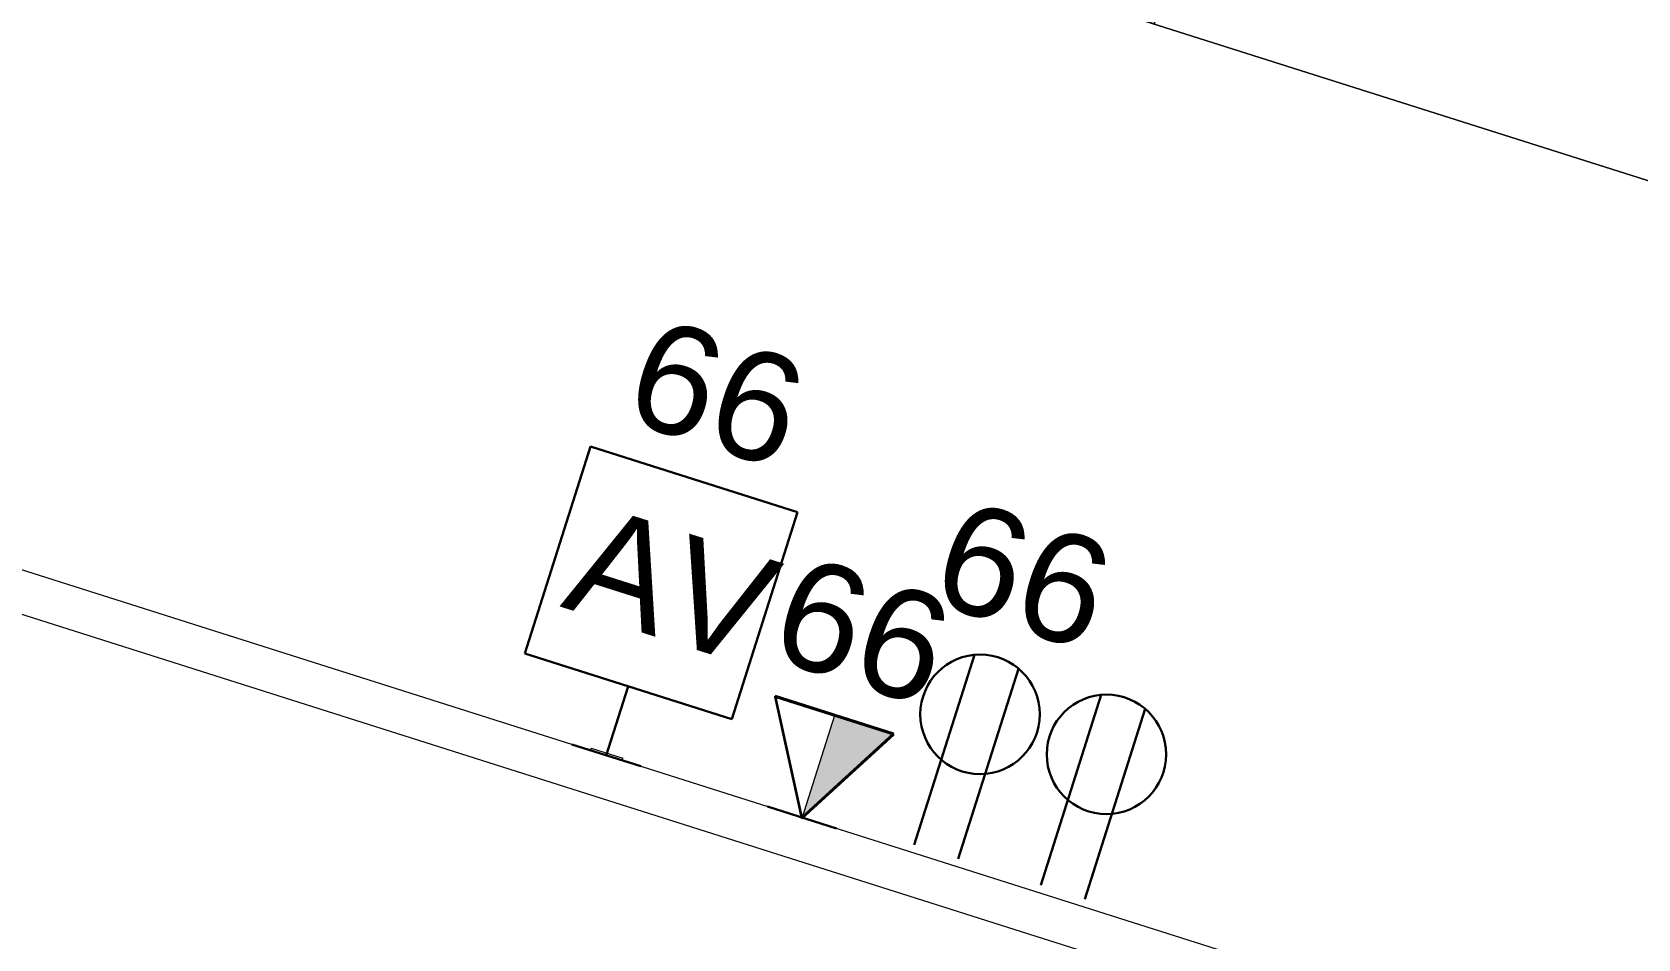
# Model space of a CAD drawing. Header units: inches. Extents: x 385 to 2249, y -1781 to -36.
# Drawn here: x 1567.5 to 1700.6, y -802.5 to -727.4 of the extents above; entities that cross this region are included whole.
import ezdxf

# ---------------------------------------------------------------- set-up
doc = ezdxf.new("R2010")
doc.units = ezdxf.units.IN
doc.header["$MEASUREMENT"] = 0
for name, color, linetype, lineweight in [('A-ANNO-NOTE', 131, 'Continuous', 30), ('E-ELEC-FIXT', 91, 'Continuous', 9), ('I-FURN', 30, 'Continuous', 9), ('I-WALL', 2, 'Continuous', 13)]:
    doc.layers.add(name, color=color, linetype=linetype, lineweight=lineweight)
doc.styles.add('Swis721 Lt BT', font='swissl.ttf', dxfattribs={"height": 9})

# ---------------------------------------------------------------- blocks, each defined once
blk = doc.blocks.new('Rectangular Table - Rectangular Table-5809079-Level 5 POWER _ SIGNAL')
at = {"layer": 'I-FURN'}
for p, q in [((-28, 18), (-30, 18)), ((-30, 18), (-30, 16)), ((-30, 16), (-30, 18)), ((-30, 18), (-28, 18)), ((30, 18), (-30, 18)), ((-30, 18), (-30, -18)), ((-30, -18), (-30, 18)), ((-30, 18), (30, 18)), ((-28, 16), (-28, 18)), ((-28, 18), (-28, 16)), ((28, 18), (28, 16)), ((30, 18), (28, 18)), ((28, 18), (30, 18)), ((28, 16), (28, 18)), ((30, 16), (30, 18)), ((30, 18), (30, 16)), ((30, -18), (30, 18)), ((30, 18), (30, -18)), ((-30, 16), (-28, 16)), ((-28, 16), (-30, 16)), ((28, 16), (30, 16)), ((30, 16), (28, 16)), ((-28, -16), (-30, -16)), ((-30, -16), (-30, -18)), ((-30, -18), (-30, -16)), ((-30, -16), (-28, -16)), ((-28, -18), (-28, -16)), ((-28, -16), (-28, -18)), ((30, -16), (28, -16)), ((28, -16), (28, -18)), ((28, -18), (28, -16)), ((28, -16), (30, -16)), ((30, -18), (30, -16)), ((30, -16), (30, -18)), ((-30, -18), (-28, -18)), ((-28, -18), (-30, -18)), ((-30, -18), (30, -18)), ((30, -18), (-30, -18)), ((28, -18), (30, -18)), ((30, -18), (28, -18))]:
    blk.add_line(p, q, dxfattribs=at)
blk = doc.blocks.new('PS - Junction Box _Wall Base_ - AV Box-5786065-Level 5 POWER _ SIGNAL')
at = {"layer": 'E-ELEC-FIXT'}
for p, q in [((503.6, -393.08), (506.35, -393.08)), ((503.6, -393.08), (503.6, -393.26)), ((506.35, -393.26), (506.35, -393.08))]:
    blk.add_line(p, q, dxfattribs=at)

msp = doc.modelspace()

# ---------------------------------------------------------------- hatches: boundary and pattern name
at = {"layer": 'A-ANNO-NOTE', "lineweight": 9}
msp.add_hatch(color=256, dxfattribs=at).paths.add_polyline_path([(1631.34, -792.51), (1638.96, -785.56), (1634.04, -784)], flags=0)

# ---------------------------------------------------------------- linework, layer by layer
at = {"layer": 'A-ANNO-NOTE'}
for p, q in [((1613.8, -761.7), (1608.36, -778.85)), ((1630.96, -767.14), (1613.8, -761.7)), ((1625.52, -784.3), (1630.96, -767.14)), ((1608.36, -778.85), (1625.52, -784.3)), ((1640.65, -794.71), (1645.65, -778.96)), ((1640.65, -794.71), (1645.65, -778.96)), ((1644.3, -795.87), (1649.3, -780.12)), ((1615.12, -787.3), (1616.94, -781.58)), ((1631.33, -792.44), (1629.11, -782.36)), ((1629.11, -782.36), (1638.94, -785.48)), ((1631.34, -792.51), (1629.13, -782.44)), ((1629.13, -782.44), (1638.96, -785.56)), ((1651.14, -798.04), (1656.13, -782.28)), ((1651.14, -798.04), (1656.13, -782.28)), ((1654.79, -799.2), (1659.79, -783.44)), ((1617.98, -788.2), (1612.26, -786.39)), ((1631.33, -792.44), (1638.94, -785.48)), ((1631.34, -792.51), (1638.96, -785.56)), ((1634.19, -793.34), (1628.47, -791.53))]:
    msp.add_line(p, q, dxfattribs=at)
at = {"layer": 'A-ANNO-NOTE', "lineweight": 9}
for p, q in [((1634.04, -784), (1631.34, -792.51)), ((1638.96, -785.56), (1634.04, -784)), ((1631.34, -792.51), (1638.96, -785.56))]:
    msp.add_line(p, q, dxfattribs=at)
at = {"layer": 'A-ANNO-NOTE'}
for centre in [(1646.1, -783.89), (1656.58, -787.21)]:
    msp.add_circle(centre, 4.95, dxfattribs=at)
at = {"layer": 'I-WALL'}
for p, q in [((1898.14, -877.09), (1005.31, -593.81)), ((1004.25, -597.15), (1696.73, -816.86))]:
    msp.add_line(p, q, dxfattribs=at)

# ---------------------------------------------------------------- block references
at = {"layer": 'E-ELEC-FIXT', "rotation": 342.3967009999988}
msp.add_blockref('PS - Junction Box _Wall Base_ - AV Box-5786065-Level 5 POWER _ SIGNAL', (1252.73, -259.73), dxfattribs=at)
at = {"layer": 'I-FURN', "rotation": 342.3961865743645}
msp.add_blockref('Rectangular Table - Rectangular Table-5809079-Level 5 POWER _ SIGNAL', (1692.66, -718), dxfattribs=at)

# ---------------------------------------------------------------- texts
at = {"layer": 'A-ANNO-NOTE', "lineweight": 9, "char_height": 9, "attachment_point": 1, "rotation": 342.3967, "style": 'Swis721 Lt BT'}
for s, insert, width in [('66', (1618.98, -750.84), 16.362), ('66', (1644.4, -765.91), 16.362), ('AV', (1613.94, -766.36), 18.18), ('66', (1631.06, -770.54), 16.362)]:
    msp.add_mtext(s, dxfattribs=dict(at, insert=insert, width=width))

doc.saveas('drawing.dxf')
